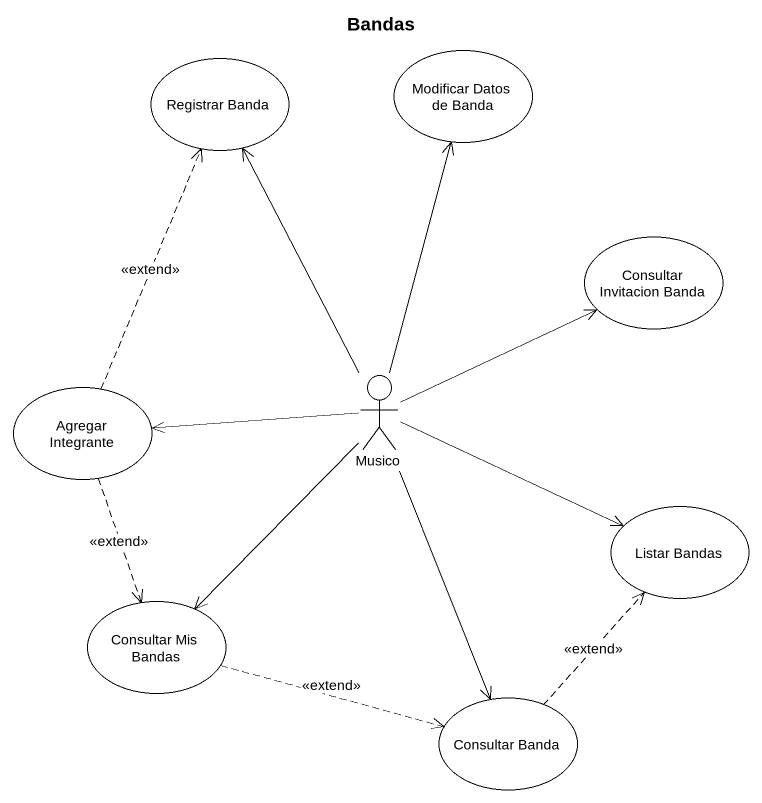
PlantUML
@startuml
title Bandas
usecase "Registrar Banda" as Registrar_Banda
usecase "Modificar Datos de Banda" as Modificar_Datos_de_Banda
usecase "Consultar Invitacion Banda" as Consultar_Invitacion_Banda
usecase "Agregar Integrante" as Agregar_Integrante
actor Musico
usecase "Listar Bandas" as Listar_Bandas
usecase "Consultar Mis Bandas" as Consultar_Mis_Bandas
usecase "Consultar Banda" as Consultar_Banda
Agregar_Integrante .up.> Registrar_Banda : <<extend>>
Agregar_Integrante ..> Consultar_Mis_Bandas : <<extend>>
Musico -up-> Registrar_Banda
Musico -up-> Modificar_Datos_de_Banda
Musico -right-> Consultar_Invitacion_Banda
Musico -left-> Agregar_Integrante
Musico -right-> Listar_Bandas
Musico --> Consultar_Mis_Bandas
Musico --> Consultar_Banda
Consultar_Mis_Bandas .right.> Consultar_Banda : <<extend>>
Consultar_Banda .up.> Listar_Bandas : <<extend>>
@enduml
